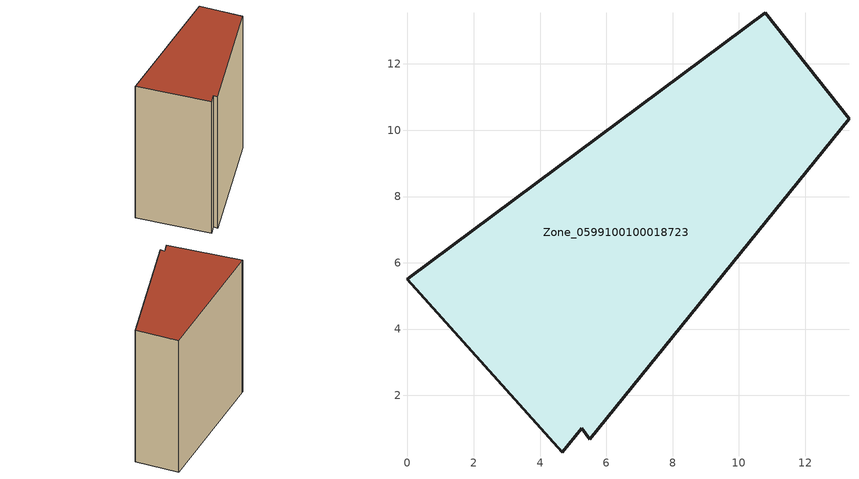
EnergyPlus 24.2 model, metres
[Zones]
Zone_0599100100018723
 floor ground (C_G): 5.51,0.67 5.26,1.01 4.67,0.28 0,5.5 0.07,5.57 10.8,13.55 13.33,10.34 z0
 wall outside (C_F): 13.33,10.34 10.8,13.55 0.07,5.57 0,5.5 4.67,0.28 5.26,1.01 5.51,0.67 13.33,10.34 z0:13.86
 roof outside (C_R): 5.26,1.01 5.51,0.67 13.33,10.34 10.8,13.55 0.07,5.57 0,5.5 4.67,0.28 z13.86
[BUILDING]
Pand.0599100100018723: North Axis=0; Terrain=City; Loads Convergence Tolerance Value=0.04; Temperature Convergence Tolerance Value=0.4; Solar Distribution=FullExterior; Maximum Number of Warmup Days=25; Minimum Number of Warmup Days=1
[Site:Location]
Rotterdam.The.Hague.AP_ZH_NLD Design_Conditions: Latitude=51.96; Longitude=4.45; Time Zone=1; Elevation=-4.5
[SITE:GROUNDTEMPERATURE:BUILDINGSURFACE]
18, 18, 18, 18, 18, 18, 18, 18, 18, 18, 18, 18
[MATERIAL] Thermal Absorptance=0.9; Solar Absorptance=0.7; Visible Absorptance=0.7
Name | Roughness | Thickness | Conductivity | Density | Specific Heat
G.TI.2015-2018 | MediumSmooth | 0.15 | 0.0428571 | 540 | 1210
F.TI.2015-2018 | Rough | 0.3 | 0.0666667 | 1920 | 840
R.TI.2015-2018 | MediumRough | 0.2 | 0.0333333 | 1500 | 1000
[CONSTRUCTION]
C_G: G.TI.2015-2018
C_F: F.TI.2015-2018
C_R: R.TI.2015-2018
[ZONE]
Zone_0599100100018723: Type=1; Multiplier=1; Ceiling Height=Autocalculate; Volume=Autocalculate; Floor Area=autocalculate; Part of Total Floor Area=Yes
[ZONEINFILTRATION:DESIGNFLOWRATE]
Infil_Zone_0599100100018723: Zone or ZoneList or Space or SpaceList=Zone_0599100100018723; Schedule=AlwaysOn; Design Flow Rate Calculation Method=Flow/Area; Flow Rate per Floor Area=0.0015; Constant Term Coefficient=1; Temperature Term Coefficient=0; Velocity Term Coefficient=0; Velocity Squared Term Coefficient=0
[HVACTEMPLATE:ZONE:IDEALLOADSAIRSYSTEM]
Zone_0599100100018723: Maximum Heating Supply Air Temperature=50; Minimum Cooling Supply Air Temperature=13; Maximum Heating Supply Air Humidity Ratio=0.0156; Minimum Cooling Supply Air Humidity Ratio=0.0077; Heating Limit=NoLimit; Cooling Limit=NoLimit; Dehumidification Control Type=ConstantSensibleHeatRatio; Cooling Sensible Heat Ratio=0.7; Dehumidification Setpoint=60; Humidification Control Type=None; Humidification Setpoint=30; Outdoor Air Method=None; Outdoor Air Flow Rate per Person=0.00944; Outdoor Air Flow Rate per Zone Floor Area=0; Outdoor Air Flow Rate per Zone=0; Demand Controlled Ventilation Type=None; Outdoor Air Economizer Type=NoEconomizer; Heat Recovery Type=None; Sensible Heat Recovery Effectiveness=0.7; Latent Heat Recovery Effectiveness=0.65
[ZONECONTROL:THERMOSTAT]
ThermostatControl_Zone_0599100100018723: Zone or ZoneList=Zone_0599100100018723; Control Type Schedule=DualSetpointControlType; Control 1=Thermostat_Zone_0599100100018723; Temperature Difference Between Cutout And Setpoint=0
[THERMOSTATSETPOINT:DUALSETPOINT]
Thermostat_Zone_0599100100018723: Heating Setpoint Temperature Schedule=HeatingSetpoint_Zone_0599100100018723; Cooling Setpoint Temperature Schedule=CoolingSetpoint_Zone_0599100100018723
[SCHEDULE:COMPACT]
HeatingSetpoint_Zone_0599100100018723: Through: 12/31, For: AllDays, Until: 24:00, 21
CoolingSetpoint_Zone_0599100100018723: Through: 12/31, For: AllDays, Until: 24:00, 24
DualSetpointControlType: Through: 12/31, For: AllDays, Until: 24:00, 4
AlwaysOn: Through: 12/31, For: AllDays, Until: 24:00, 1
